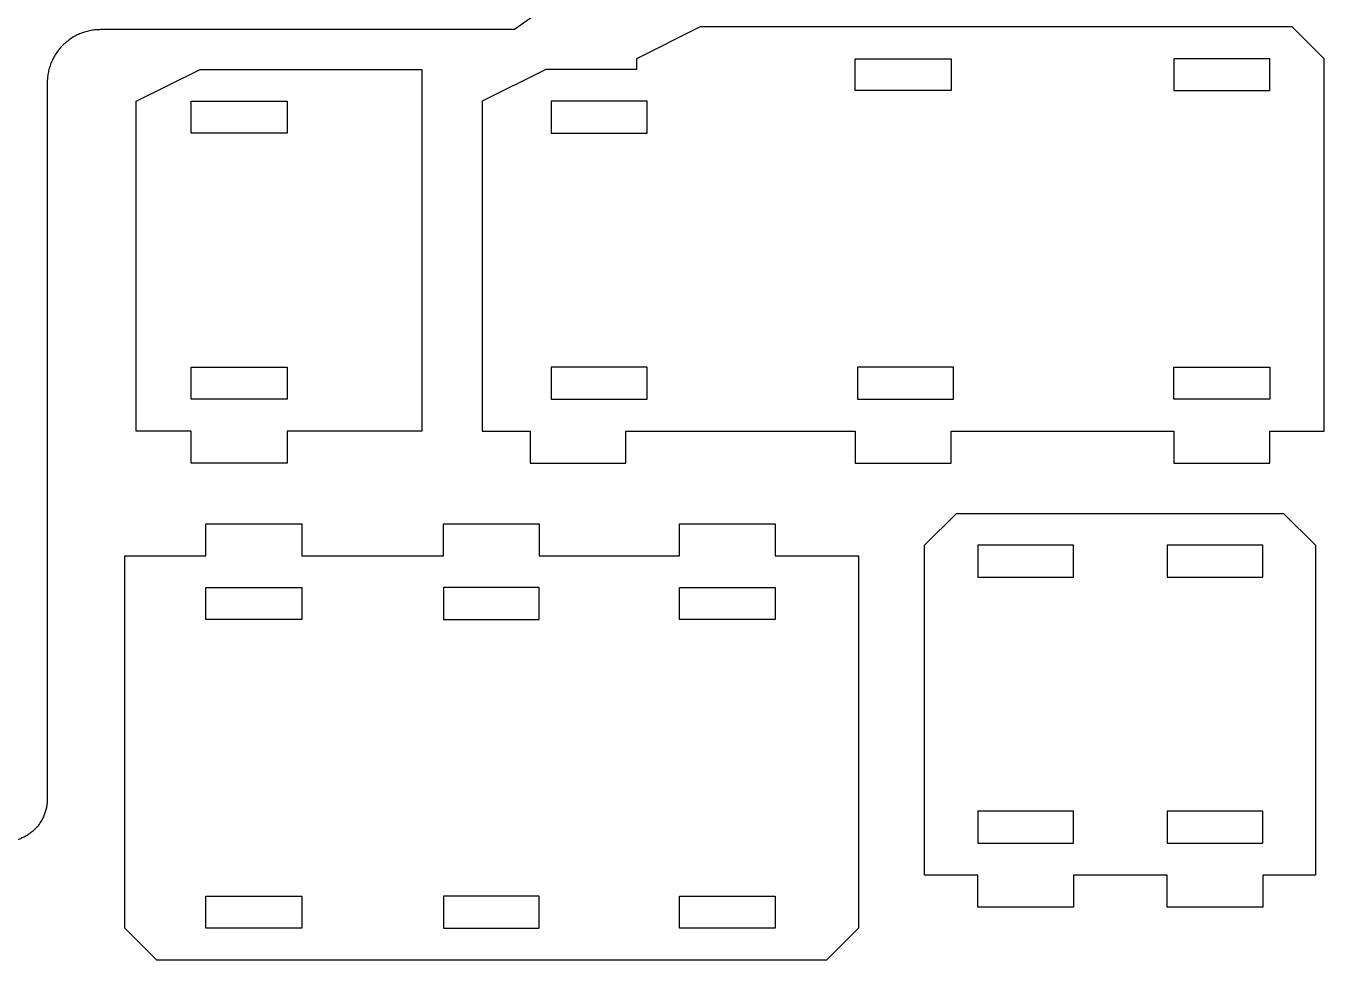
# Model space of a CAD drawing. Header units: millimetres. Extents: x -448 to 452, y -300 to 300.
# Drawn here: x -377.8 to -255.8, y 161.4 to 249.2 of the extents above; entities that cross this region are included whole.
import ezdxf

# ---------------------------------------------------------------- set-up
doc = ezdxf.new("R2010")
doc.units = ezdxf.units.MM
doc.header["$MEASUREMENT"] = 0
doc.layers.add('Capa de Corte', color=1, linetype='Continuous', true_color=0xff0000)

msp = doc.modelspace()

# ---------------------------------------------------------------- linework, layer by layer
at = {"layer": 'Capa de Corte'}
msp.add_line((-375.78, 243.85), (-375.78, 176.53), dxfattribs=at)
msp.add_lwpolyline([(-324.05, 263.19), (-324.05, 254.41), (-331.9, 248.85), (-370.78, 248.85)], dxfattribs=at)
for points in [[(-334.93, 242.12), (-334.93, 211.12), (-330.43, 211.12), (-330.43, 208.12), (-321.43, 208.12), (-321.43, 211.12), (-299.88, 211.12), (-299.88, 208.12), (-290.88, 208.12), (-290.88, 211.12), (-269.94, 211.12), (-269.94, 208.12), (-260.94, 208.12), (-260.94, 211.12), (-255.84, 211.12), (-255.84, 246.12), (-258.84, 249.12), (-314.43, 249.12), (-320.43, 246.12), (-320.43, 245.12), (-328.93, 245.12)], [(-340.58, 245.12), (-340.58, 211.12), (-353.25, 211.12), (-353.25, 208.12), (-362.25, 208.12), (-362.25, 211.12), (-367.42, 211.12), (-367.42, 242.12), (-361.42, 245.12)], [(-299.88, 246.12), (-290.88, 246.12), (-290.88, 243.12), (-299.88, 243.12)], [(-260.94, 243.12), (-260.94, 246.12), (-269.94, 246.12), (-269.94, 243.12)], [(-353.25, 242.12), (-353.25, 239.12), (-362.25, 239.12), (-362.25, 242.12)], [(-319.43, 242.12), (-328.43, 242.12), (-328.43, 239.12), (-319.43, 239.12)], [(-362.25, 214.12), (-362.25, 217.12), (-353.25, 217.12), (-353.25, 214.12)], [(-319.43, 217.12), (-328.43, 217.12), (-328.43, 214.12), (-319.43, 214.12)], [(-299.66, 214.12), (-290.66, 214.12), (-290.66, 217.12), (-299.66, 217.12)], [(-260.94, 217.12), (-260.94, 214.12), (-269.94, 214.12), (-269.94, 217.12)], [(-261.58, 166.39), (-270.58, 166.39), (-270.58, 169.39), (-279.36, 169.39), (-279.36, 166.39), (-288.36, 166.39), (-288.36, 169.39), (-293.36, 169.39), (-293.36, 200.39), (-290.36, 203.39), (-259.65, 203.39), (-256.65, 200.39), (-256.65, 175.39), (-256.65, 172.39), (-256.65, 169.39), (-261.58, 169.39)], [(-316.39, 199.41), (-316.39, 202.41), (-307.39, 202.41), (-307.39, 199.41), (-299.57, 199.41), (-299.57, 164.41), (-302.57, 161.41), (-365.5, 161.41), (-368.5, 164.41), (-368.5, 199.41), (-360.88, 199.41), (-360.88, 202.41), (-351.88, 202.41), (-351.88, 199.41), (-338.56, 199.41), (-338.56, 202.41), (-329.56, 202.41), (-329.56, 199.41)], [(-279.36, 197.39), (-279.36, 200.39), (-288.36, 200.39), (-288.36, 197.39)], [(-261.58, 197.39), (-261.58, 200.39), (-270.58, 200.39), (-270.58, 197.39)], [(-351.88, 196.41), (-351.88, 193.41), (-360.88, 193.41), (-360.88, 196.41)], [(-338.56, 193.41), (-329.56, 193.41), (-329.56, 196.41), (-338.56, 196.41)], [(-307.39, 196.41), (-307.39, 193.41), (-316.39, 193.41), (-316.39, 196.41)], [(-288.36, 175.39), (-288.36, 172.39), (-279.36, 172.39), (-279.36, 175.39)], [(-261.58, 175.39), (-270.58, 175.39), (-270.58, 172.39), (-261.58, 172.39)], [(-360.88, 164.41), (-360.88, 167.41), (-351.88, 167.41), (-351.88, 164.41)], [(-329.56, 167.41), (-338.56, 167.41), (-338.56, 164.41), (-329.56, 164.41)], [(-316.39, 164.41), (-316.39, 167.41), (-307.39, 167.41), (-307.39, 164.41)]]:
    msp.add_lwpolyline(points, close=True, dxfattribs=at)
for points in [[(-370.78, 248.85), (-375.78, 248.85), (-375.78, 243.85)], [(-375.78, 176.53), (-375.78, 172.53), (-379.78, 172.53)]]:
    msp.add_rational_spline(points, [1, 0.707106781187, 1], degree=2, dxfattribs=at)

doc.saveas('drawing.dxf')
